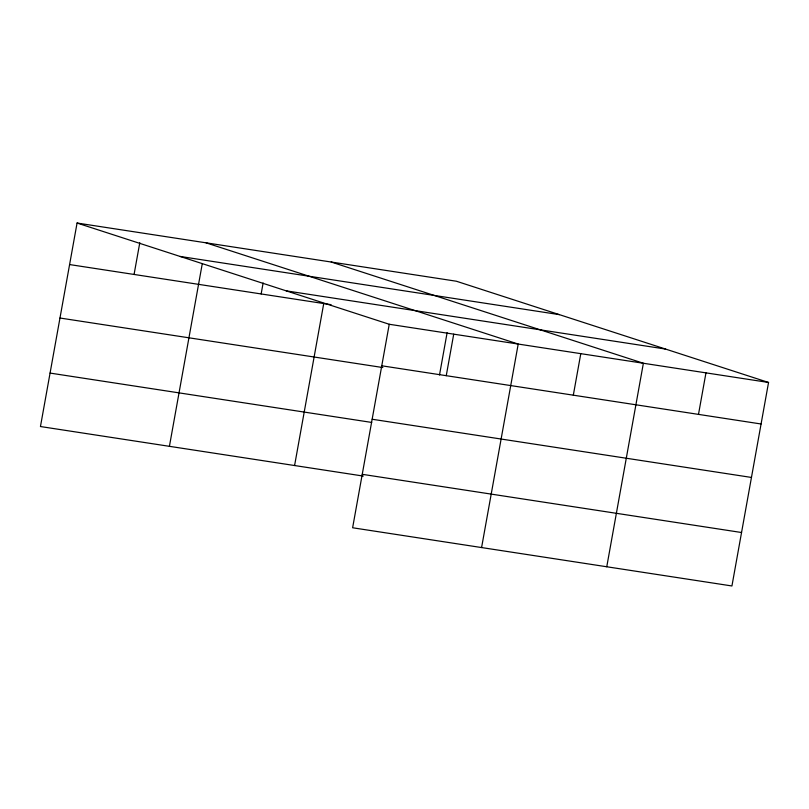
<?xml version="1.0" encoding="UTF-8"?>
<svg xmlns="http://www.w3.org/2000/svg" width="809" height="809" viewBox="0 0 809 809"><rect width="100%" height="100%" fill="white"/><g stroke="black" fill="none" stroke-linecap="round" stroke-linejoin="round"><path stroke-width="1.21" d="M77.067 223.031L389.24 324.267L352.623 527.771L731.933 585.969L768.55 382.465L456.377 281.229L77.067 223.031L40.45 426.535L363.312 476.076M134.072 274.453L139.795 242.7M169.415 446.325L202.29 263.582M261.145 293.95L263.127 282.958M294.587 465.529L323.731 303.557M439.509 374.971L447.114 332.701M446.255 375.689L453.718 334.157M481.588 547.551L518.205 344.058L206.032 242.821M573.318 395.186L580.791 353.654M606.76 566.765L643.377 363.261L331.205 262.025M698.491 414.39L705.964 372.858M180.083 256.443L559.393 314.64M286.224 290.856L665.534 349.053M69.594 264.563L331.093 304.68M389.24 324.267L768.55 382.465M381.767 365.789L761.077 423.987M59.977 318.018L382.839 367.549M372.15 419.244L751.46 477.441M50.067 373.08L371.705 422.429M362.24 474.317L741.55 532.514"/></g></svg>
